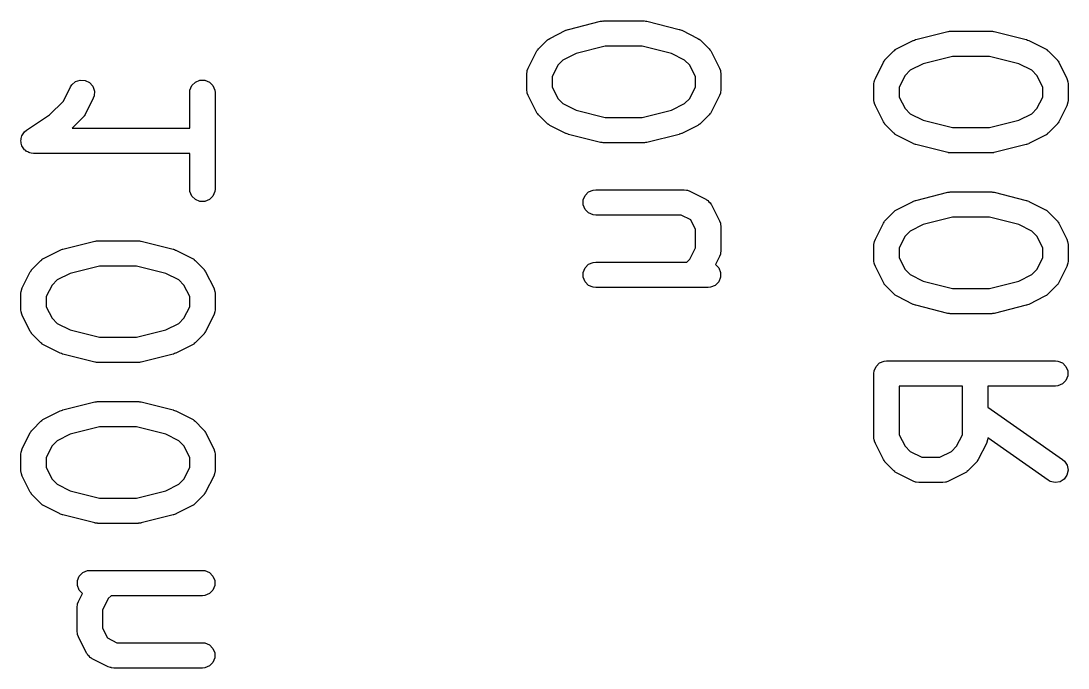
# Model space of a CAD drawing. Extents: x 0.25 to 2.5, y 0.08 to 2.24.
# Drawn here: x 1.7946 to 2.0389, y 1.6544 to 1.8053 of the extents above; entities that cross this region are included whole.
import ezdxf

# ---------------------------------------------------------------- set-up
doc = ezdxf.new("R2010")
doc.units = 0
doc.header["$MEASUREMENT"] = 0
doc.layers.add('BLACK', color=7, linetype='CONTINUOUS')

msp = doc.modelspace()

# ---------------------------------------------------------------- linework, layer by layer
at = {"layer": 'BLACK', "linetype": 'CONTINUOUS'}
for p, q in [((1.92992, 1.80519), (1.92996, 1.80521)), ((1.92996, 1.80521), (1.93018, 1.80523)), ((1.93018, 1.80523), (1.93039, 1.80526)), ((1.93039, 1.80526), (1.93043, 1.80525)), ((1.93043, 1.80525), (1.93053, 1.80526)), ((1.93053, 1.80526), (1.93991, 1.80526)), ((1.93991, 1.80526), (1.94001, 1.80525)), ((1.94001, 1.80525), (1.94005, 1.80526)), ((1.94005, 1.80526), (1.94027, 1.80523)), ((1.94027, 1.80523), (1.94048, 1.80521)), ((1.94048, 1.80521), (1.94052, 1.80519)), ((1.91797, 1.8012), (1.92171, 1.80308)), ((1.92171, 1.80308), (1.92176, 1.80309)), ((1.92176, 1.80309), (1.92177, 1.80311)), ((1.92177, 1.80311), (1.92202, 1.80319)), ((1.92202, 1.80319), (1.92226, 1.80328)), ((1.92226, 1.80328), (1.92228, 1.80329)), ((1.92228, 1.80329), (1.92232, 1.8033)), ((1.92232, 1.8033), (1.92982, 1.80518)), ((1.92982, 1.80518), (1.92992, 1.80519)), ((1.94052, 1.80519), (1.94062, 1.80518)), ((1.94062, 1.80518), (1.94812, 1.8033)), ((1.94812, 1.8033), (1.94817, 1.80329)), ((1.94817, 1.80329), (1.94819, 1.80328)), ((1.94819, 1.80328), (1.94843, 1.80319)), ((1.94843, 1.80319), (1.94867, 1.80311)), ((1.94867, 1.80311), (1.94869, 1.80309)), ((1.94869, 1.80309), (1.94873, 1.80308)), ((1.94873, 1.80308), (1.95248, 1.8012)), ((2.00332, 1.80092), (2.01082, 1.8028)), ((2.01082, 1.8028), (2.01092, 1.80281)), ((2.01092, 1.80281), (2.01096, 1.80283)), ((2.01096, 1.80283), (2.01118, 1.80285)), ((2.01118, 1.80285), (2.01139, 1.80288)), ((2.01139, 1.80288), (2.01143, 1.80288)), ((2.01143, 1.80288), (2.01153, 1.80289)), ((2.01153, 1.80289), (2.02091, 1.80289)), ((2.02091, 1.80289), (2.02101, 1.80288)), ((2.02101, 1.80288), (2.02105, 1.80288)), ((2.02105, 1.80288), (2.02127, 1.80285)), ((2.02127, 1.80285), (2.02148, 1.80283)), ((2.02148, 1.80283), (2.02152, 1.80281)), ((2.02152, 1.80281), (2.02162, 1.8028)), ((2.02162, 1.8028), (2.02912, 1.80092)), ((1.91532, 1.79877), (1.9172, 1.80065)), ((1.9172, 1.80065), (1.91742, 1.80084)), ((1.91742, 1.80084), (1.91748, 1.80089)), ((1.91748, 1.80089), (1.91756, 1.80095)), ((1.91756, 1.80095), (1.91765, 1.80102)), ((1.91765, 1.80102), (1.91772, 1.80105)), ((1.91772, 1.80105), (1.91797, 1.8012)), ((1.95248, 1.8012), (1.95273, 1.80105)), ((1.95273, 1.80105), (1.9528, 1.80102)), ((1.9528, 1.80102), (1.95288, 1.80095)), ((1.95288, 1.80095), (1.95297, 1.80089)), ((1.95297, 1.80089), (1.95302, 1.80084)), ((1.95302, 1.80084), (1.95324, 1.80065)), ((1.95324, 1.80065), (1.95512, 1.79877)), ((1.99897, 1.79883), (2.00271, 1.8007)), ((2.00271, 1.8007), (2.00276, 1.80072)), ((2.00276, 1.80072), (2.00277, 1.80073)), ((2.00277, 1.80073), (2.00302, 1.80082)), ((2.00302, 1.80082), (2.00326, 1.80091)), ((2.00326, 1.80091), (2.00328, 1.80091)), ((2.00328, 1.80091), (2.00332, 1.80092)), ((2.02912, 1.80092), (2.02917, 1.80091)), ((2.02917, 1.80091), (2.02919, 1.80091)), ((2.02919, 1.80091), (2.02943, 1.80082)), ((2.02943, 1.80082), (2.02967, 1.80073)), ((2.02967, 1.80073), (2.02969, 1.80072)), ((2.02969, 1.80072), (2.02973, 1.8007)), ((2.02973, 1.8007), (2.03348, 1.79883)), ((1.9129, 1.79426), (1.91477, 1.79801)), ((1.91477, 1.79801), (1.91493, 1.79826)), ((1.91493, 1.79826), (1.91496, 1.79833)), ((1.91496, 1.79833), (1.91502, 1.79841)), ((1.91502, 1.79841), (1.91508, 1.7985)), ((1.91508, 1.7985), (1.91514, 1.79855)), ((1.91514, 1.79855), (1.91532, 1.79877)), ((1.9309, 1.79936), (1.92407, 1.79765)), ((1.93954, 1.79936), (1.9309, 1.79936)), ((1.94638, 1.79765), (1.93954, 1.79936)), ((1.95512, 1.79877), (1.95531, 1.79855)), ((1.95531, 1.79855), (1.95536, 1.7985)), ((1.95536, 1.7985), (1.95542, 1.79841)), ((1.95542, 1.79841), (1.95549, 1.79833)), ((1.95549, 1.79833), (1.95552, 1.79826)), ((1.95552, 1.79826), (1.95567, 1.79801)), ((1.95567, 1.79801), (1.95755, 1.79426)), ((1.99632, 1.7964), (1.9982, 1.79827)), ((1.9982, 1.79827), (1.99842, 1.79846)), ((1.99842, 1.79846), (1.99848, 1.79852)), ((1.99848, 1.79852), (1.99856, 1.79857)), ((1.99856, 1.79857), (1.99865, 1.79864)), ((1.99865, 1.79864), (1.99872, 1.79867)), ((1.99872, 1.79867), (1.99897, 1.79883)), ((2.03348, 1.79883), (2.03373, 1.79867)), ((2.03373, 1.79867), (2.0338, 1.79864)), ((2.0338, 1.79864), (2.03388, 1.79857)), ((2.03388, 1.79857), (2.03397, 1.79852)), ((2.03397, 1.79852), (2.03402, 1.79846)), ((2.03402, 1.79846), (2.03424, 1.79827)), ((2.03424, 1.79827), (2.03612, 1.7964)), ((1.92103, 1.79613), (1.91984, 1.79494)), ((1.92407, 1.79765), (1.92103, 1.79613)), ((1.94941, 1.79613), (1.94638, 1.79765)), ((1.9506, 1.79494), (1.94941, 1.79613)), ((1.9939, 1.79188), (1.99577, 1.79563)), ((1.99577, 1.79563), (1.99593, 1.79588)), ((1.99593, 1.79588), (1.99596, 1.79595)), ((1.99596, 1.79595), (1.99602, 1.79603)), ((1.99602, 1.79603), (1.99608, 1.79612)), ((1.99608, 1.79612), (1.99614, 1.79617)), ((1.99614, 1.79617), (1.99632, 1.7964)), ((2.0119, 1.79698), (2.00507, 1.79527)), ((2.02054, 1.79698), (2.0119, 1.79698)), ((2.02738, 1.79527), (2.02054, 1.79698)), ((2.03612, 1.7964), (2.03631, 1.79617)), ((2.03631, 1.79617), (2.03636, 1.79612)), ((2.03636, 1.79612), (2.03642, 1.79603)), ((2.03642, 1.79603), (2.03649, 1.79595)), ((2.03649, 1.79595), (2.03652, 1.79588)), ((2.03652, 1.79588), (2.03667, 1.79563)), ((2.03667, 1.79563), (2.03855, 1.79188)), ((1.91258, 1.79294), (1.91264, 1.79351)), ((1.91264, 1.79351), (1.91268, 1.79361)), ((1.91268, 1.79361), (1.91269, 1.79372)), ((1.91269, 1.79372), (1.9129, 1.79426)), ((1.91984, 1.79494), (1.91849, 1.79224)), ((1.95195, 1.79224), (1.9506, 1.79494)), ((1.95755, 1.79426), (1.95775, 1.79372)), ((1.95775, 1.79372), (1.95776, 1.79361)), ((1.95776, 1.79361), (1.9578, 1.79351)), ((1.9578, 1.79351), (1.95786, 1.79294)), ((2.00203, 1.79376), (2.00084, 1.79256)), ((2.00507, 1.79527), (2.00203, 1.79376)), ((2.03041, 1.79376), (2.02738, 1.79527)), ((2.0316, 1.79256), (2.03041, 1.79376)), ((1.80645, 1.79036), (1.80732, 1.79112)), ((1.80732, 1.79112), (1.80842, 1.79148)), ((1.80842, 1.79148), (1.80956, 1.7914)), ((1.80956, 1.7914), (1.8106, 1.79089)), ((1.8106, 1.79089), (1.81135, 1.79002)), ((1.83445, 1.79019), (1.83527, 1.79101)), ((1.83527, 1.79101), (1.83633, 1.79145)), ((1.83633, 1.79145), (1.83748, 1.79145)), ((1.83748, 1.79145), (1.83855, 1.79101)), ((1.83855, 1.79101), (1.83936, 1.79019)), ((1.91258, 1.78919), (1.91258, 1.79294)), ((1.91849, 1.79224), (1.91849, 1.78988)), ((1.95195, 1.78988), (1.95195, 1.79224)), ((1.95786, 1.79294), (1.95786, 1.78919)), ((1.99358, 1.79056), (1.99364, 1.79114)), ((1.99358, 1.78681), (1.99358, 1.79056)), ((1.99364, 1.79114), (1.99368, 1.79123)), ((1.99368, 1.79123), (1.99369, 1.79134)), ((1.99369, 1.79134), (1.9939, 1.79188)), ((2.00084, 1.79256), (1.99949, 1.78986)), ((2.03295, 1.78986), (2.0316, 1.79256)), ((2.03855, 1.79188), (2.03875, 1.79134)), ((2.03875, 1.79134), (2.03876, 1.79123)), ((2.03876, 1.79123), (2.0388, 1.79114)), ((2.0388, 1.79114), (2.03886, 1.79056)), ((2.03886, 1.79056), (2.03886, 1.78681)), ((1.80448, 1.78655), (1.80614, 1.78987)), ((1.80614, 1.78987), (1.80645, 1.79036)), ((1.81135, 1.79002), (1.81171, 1.78892)), ((1.81171, 1.78892), (1.81163, 1.78777)), ((1.83395, 1.78855), (1.83401, 1.78913)), ((1.83395, 1.78026), (1.83395, 1.78855)), ((1.83401, 1.78913), (1.83445, 1.79019)), ((1.83936, 1.79019), (1.8398, 1.78913)), ((1.8398, 1.78913), (1.83986, 1.78855)), ((1.83986, 1.78855), (1.83986, 1.76606)), ((1.91264, 1.78861), (1.91258, 1.78919)), ((1.91268, 1.78851), (1.91264, 1.78861)), ((1.91269, 1.78841), (1.91268, 1.78851)), ((1.9129, 1.78787), (1.91269, 1.78841)), ((1.91849, 1.78988), (1.91984, 1.78719)), ((1.9506, 1.78719), (1.95195, 1.78988)), ((1.95775, 1.78841), (1.95755, 1.78787)), ((1.95776, 1.78851), (1.95775, 1.78841)), ((1.9578, 1.78861), (1.95776, 1.78851)), ((1.95786, 1.78919), (1.9578, 1.78861)), ((1.99949, 1.78986), (1.99949, 1.78751)), ((2.03295, 1.78751), (2.03295, 1.78986)), ((1.80128, 1.78335), (1.80448, 1.78655)), ((1.81143, 1.78723), (1.80955, 1.78348)), ((1.81163, 1.78777), (1.81143, 1.78723)), ((1.91477, 1.78412), (1.9129, 1.78787)), ((1.91984, 1.78719), (1.92103, 1.78599)), ((1.92103, 1.78599), (1.92407, 1.78447)), ((1.94638, 1.78447), (1.94941, 1.78599)), ((1.94941, 1.78599), (1.9506, 1.78719)), ((1.95755, 1.78787), (1.95567, 1.78412)), ((1.99364, 1.78623), (1.99358, 1.78681)), ((1.99368, 1.78614), (1.99364, 1.78623)), ((1.99369, 1.78603), (1.99368, 1.78614)), ((1.9939, 1.78549), (1.99369, 1.78603)), ((1.99949, 1.78751), (2.00084, 1.78481)), ((2.0316, 1.78481), (2.03295, 1.78751)), ((2.03875, 1.78603), (2.03855, 1.78549)), ((2.03876, 1.78614), (2.03875, 1.78603)), ((2.0388, 1.78623), (2.03876, 1.78614)), ((2.03886, 1.78681), (2.0388, 1.78623)), ((1.7959, 1.77976), (1.80128, 1.78335)), ((1.80939, 1.78324), (1.80937, 1.78316)), ((1.80955, 1.78348), (1.80939, 1.78324)), ((1.91493, 1.78387), (1.91477, 1.78412)), ((1.91496, 1.7838), (1.91493, 1.78387)), ((1.91502, 1.78372), (1.91496, 1.7838)), ((1.91508, 1.78363), (1.91502, 1.78372)), ((1.91514, 1.78358), (1.91508, 1.78363)), ((1.91532, 1.78335), (1.91514, 1.78358)), ((1.9172, 1.78148), (1.91532, 1.78335)), ((1.92407, 1.78447), (1.9309, 1.78277)), ((1.93954, 1.78277), (1.94638, 1.78447)), ((1.95512, 1.78335), (1.95324, 1.78148)), ((1.95531, 1.78358), (1.95512, 1.78335)), ((1.95536, 1.78363), (1.95531, 1.78358)), ((1.95542, 1.78372), (1.95536, 1.78363)), ((1.95549, 1.7838), (1.95542, 1.78372)), ((1.95552, 1.78387), (1.95549, 1.7838)), ((1.95567, 1.78412), (1.95552, 1.78387)), ((1.99577, 1.78174), (1.9939, 1.78549)), ((2.00084, 1.78481), (2.00203, 1.78361)), ((2.00203, 1.78361), (2.00507, 1.7821)), ((2.02738, 1.7821), (2.03041, 1.78361)), ((2.03041, 1.78361), (2.0316, 1.78481)), ((2.03855, 1.78549), (2.03667, 1.78174)), ((1.809, 1.78272), (1.80654, 1.78026)), ((1.80918, 1.78294), (1.809, 1.78272)), ((1.80924, 1.78299), (1.80918, 1.78294)), ((1.8093, 1.78308), (1.80924, 1.78299)), ((1.80937, 1.78316), (1.8093, 1.78308)), ((1.91742, 1.78129), (1.9172, 1.78148)), ((1.91748, 1.78123), (1.91742, 1.78129)), ((1.91756, 1.78117), (1.91748, 1.78123)), ((1.91765, 1.78111), (1.91756, 1.78117)), ((1.91772, 1.78108), (1.91765, 1.78111)), ((1.91797, 1.78092), (1.91772, 1.78108)), ((1.92171, 1.77905), (1.91797, 1.78092)), ((1.9309, 1.78277), (1.93954, 1.78277)), ((1.95248, 1.78092), (1.94873, 1.77905)), ((1.95273, 1.78108), (1.95248, 1.78092)), ((1.9528, 1.78111), (1.95273, 1.78108)), ((1.95288, 1.78117), (1.9528, 1.78111)), ((1.95297, 1.78123), (1.95288, 1.78117)), ((1.95302, 1.78129), (1.95297, 1.78123)), ((1.95324, 1.78148), (1.95302, 1.78129)), ((1.99593, 1.78149), (1.99577, 1.78174)), ((1.99596, 1.78142), (1.99593, 1.78149)), ((1.99602, 1.78134), (1.99596, 1.78142)), ((1.99608, 1.78125), (1.99602, 1.78134)), ((1.99614, 1.7812), (1.99608, 1.78125)), ((1.99632, 1.78097), (1.99614, 1.7812)), ((1.9982, 1.7791), (1.99632, 1.78097)), ((2.00507, 1.7821), (2.0119, 1.78039)), ((2.02054, 1.78039), (2.02738, 1.7821)), ((2.03612, 1.78097), (2.03424, 1.7791)), ((2.03631, 1.7812), (2.03612, 1.78097)), ((2.03636, 1.78125), (2.03631, 1.7812)), ((2.03642, 1.78134), (2.03636, 1.78125)), ((2.03649, 1.78142), (2.03642, 1.78134)), ((2.03652, 1.78149), (2.03649, 1.78142)), ((2.03667, 1.78174), (2.03652, 1.78149)), ((1.79475, 1.77815), (1.79481, 1.77844)), ((1.79481, 1.77844), (1.79497, 1.77868)), ((1.79497, 1.77868), (1.79508, 1.77895)), ((1.79508, 1.77895), (1.79529, 1.77915)), ((1.79529, 1.77915), (1.79545, 1.7794)), ((1.79545, 1.7794), (1.79589, 1.77976)), ((1.79589, 1.77976), (1.7959, 1.77976)), ((1.7959, 1.77976), (1.7959, 1.77976)), ((1.7959, 1.77976), (1.7959, 1.77976)), ((1.80654, 1.78026), (1.83395, 1.78026)), ((1.92176, 1.77903), (1.92171, 1.77905)), ((1.92177, 1.77902), (1.92176, 1.77903)), ((1.92202, 1.77893), (1.92177, 1.77902)), ((1.92226, 1.77884), (1.92202, 1.77893)), ((1.92228, 1.77884), (1.92226, 1.77884)), ((1.92232, 1.77882), (1.92228, 1.77884)), ((1.92982, 1.77695), (1.92232, 1.77882)), ((1.94812, 1.77882), (1.94062, 1.77695)), ((1.94817, 1.77884), (1.94812, 1.77882)), ((1.94819, 1.77884), (1.94817, 1.77884)), ((1.94843, 1.77893), (1.94819, 1.77884)), ((1.94867, 1.77902), (1.94843, 1.77893)), ((1.94869, 1.77903), (1.94867, 1.77902)), ((1.94873, 1.77905), (1.94869, 1.77903)), ((1.99842, 1.77891), (1.9982, 1.7791)), ((1.99848, 1.77885), (1.99842, 1.77891)), ((1.99856, 1.7788), (1.99848, 1.77885)), ((1.99865, 1.77873), (1.99856, 1.7788)), ((1.99872, 1.7787), (1.99865, 1.77873)), ((1.99897, 1.77854), (1.99872, 1.7787)), ((2.00271, 1.77667), (1.99897, 1.77854)), ((2.0119, 1.78039), (2.02054, 1.78039)), ((2.03348, 1.77854), (2.02973, 1.77667)), ((2.03373, 1.7787), (2.03348, 1.77854)), ((2.0338, 1.77873), (2.03373, 1.7787)), ((2.03388, 1.7788), (2.0338, 1.77873)), ((2.03397, 1.77885), (2.03388, 1.7788)), ((2.03402, 1.77891), (2.03397, 1.77885)), ((2.03424, 1.7791), (2.03402, 1.77891)), ((1.79458, 1.77731), (1.79464, 1.77759)), ((1.79464, 1.77702), (1.79458, 1.77731)), ((1.79464, 1.77788), (1.79475, 1.77815)), ((1.79464, 1.77759), (1.79464, 1.77788)), ((1.79464, 1.77673), (1.79464, 1.77702)), ((1.79475, 1.77646), (1.79464, 1.77673)), ((1.79481, 1.77618), (1.79475, 1.77646)), ((1.79497, 1.77594), (1.79481, 1.77618)), ((1.79508, 1.77567), (1.79497, 1.77594)), ((1.92992, 1.77693), (1.92982, 1.77695)), ((1.92996, 1.77692), (1.92992, 1.77693)), ((1.93018, 1.7769), (1.92996, 1.77692)), ((1.93039, 1.77686), (1.93018, 1.7769)), ((1.93043, 1.77687), (1.93039, 1.77686)), ((1.93053, 1.77686), (1.93043, 1.77687)), ((1.93991, 1.77686), (1.93053, 1.77686)), ((1.94001, 1.77687), (1.93991, 1.77686)), ((1.94005, 1.77686), (1.94001, 1.77687)), ((1.94027, 1.7769), (1.94005, 1.77686)), ((1.94048, 1.77692), (1.94027, 1.7769)), ((1.94052, 1.77693), (1.94048, 1.77692)), ((1.94062, 1.77695), (1.94052, 1.77693)), ((2.00276, 1.77665), (2.00271, 1.77667)), ((2.00277, 1.77664), (2.00276, 1.77665)), ((2.00302, 1.77656), (2.00277, 1.77664)), ((2.00326, 1.77646), (2.00302, 1.77656)), ((2.00328, 1.77646), (2.00326, 1.77646)), ((2.00332, 1.77645), (2.00328, 1.77646)), ((2.01082, 1.77457), (2.00332, 1.77645)), ((2.02912, 1.77645), (2.02162, 1.77457)), ((2.02917, 1.77646), (2.02912, 1.77645)), ((2.02919, 1.77646), (2.02917, 1.77646)), ((2.02943, 1.77655), (2.02919, 1.77646)), ((2.02967, 1.77664), (2.02943, 1.77655)), ((2.02969, 1.77665), (2.02967, 1.77664)), ((2.02973, 1.77667), (2.02969, 1.77665)), ((1.79529, 1.77546), (1.79508, 1.77567)), ((1.79545, 1.77522), (1.79529, 1.77546)), ((1.79569, 1.77506), (1.79545, 1.77522)), ((1.7959, 1.77485), (1.79569, 1.77506)), ((1.79616, 1.77474), (1.7959, 1.77485)), ((1.7964, 1.77458), (1.79616, 1.77474)), ((1.79669, 1.77452), (1.7964, 1.77458)), ((1.79696, 1.77441), (1.79669, 1.77452)), ((1.79753, 1.77435), (1.79696, 1.77441)), ((1.79754, 1.77435), (1.79753, 1.77435)), ((1.79753, 1.77435), (1.79753, 1.77435)), ((1.79753, 1.77435), (1.79753, 1.77435)), ((1.83395, 1.77435), (1.79754, 1.77435)), ((1.83395, 1.76606), (1.83395, 1.77435)), ((2.01092, 1.77456), (2.01082, 1.77457)), ((2.01096, 1.77454), (2.01092, 1.77456)), ((2.01118, 1.77452), (2.01096, 1.77454)), ((2.01139, 1.77449), (2.01118, 1.77452)), ((2.01143, 1.77449), (2.01139, 1.77449)), ((2.01153, 1.77448), (2.01143, 1.77449)), ((2.02091, 1.77448), (2.01153, 1.77448)), ((2.02101, 1.77449), (2.02091, 1.77448)), ((2.02105, 1.77449), (2.02101, 1.77449)), ((2.02127, 1.77452), (2.02105, 1.77449)), ((2.02148, 1.77454), (2.02127, 1.77452)), ((2.02152, 1.77456), (2.02148, 1.77454)), ((2.02162, 1.77457), (2.02152, 1.77456)), ((1.83401, 1.76548), (1.83395, 1.76606)), ((1.83445, 1.76442), (1.83401, 1.76548)), ((1.83527, 1.7636), (1.83445, 1.76442)), ((1.83936, 1.76442), (1.83855, 1.7636)), ((1.8398, 1.76548), (1.83936, 1.76442)), ((1.83986, 1.76606), (1.8398, 1.76548)), ((1.92576, 1.76352), (1.9262, 1.76458)), ((1.9262, 1.76458), (1.92702, 1.7654)), ((1.92702, 1.7654), (1.92808, 1.76584)), ((1.92808, 1.76584), (1.92866, 1.76589)), ((1.92866, 1.76589), (1.94928, 1.76589)), ((1.94928, 1.76589), (1.94986, 1.76584)), ((1.94986, 1.76584), (1.94996, 1.7658)), ((1.94996, 1.7658), (1.95006, 1.76579)), ((1.95006, 1.76579), (1.9506, 1.76558)), ((1.9506, 1.76558), (1.95435, 1.76371)), ((1.95435, 1.76371), (1.95445, 1.76365)), ((2.00332, 1.76343), (2.01082, 1.7653)), ((2.01082, 1.7653), (2.01092, 1.76532)), ((2.01092, 1.76532), (2.01096, 1.76533)), ((2.01096, 1.76533), (2.01118, 1.76536)), ((2.01118, 1.76536), (2.01139, 1.76539)), ((2.01139, 1.76539), (2.01143, 1.76538)), ((2.01143, 1.76538), (2.01153, 1.76539)), ((2.01153, 1.76539), (2.02091, 1.76539)), ((2.02091, 1.76539), (2.02101, 1.76538)), ((2.02101, 1.76538), (2.02105, 1.76539)), ((2.02105, 1.76539), (2.02127, 1.76536)), ((2.02127, 1.76536), (2.02148, 1.76533)), ((2.02148, 1.76533), (2.02152, 1.76532)), ((2.02152, 1.76532), (2.02162, 1.7653)), ((2.02162, 1.7653), (2.02912, 1.76343)), ((1.83633, 1.76316), (1.83527, 1.7636)), ((1.83748, 1.76316), (1.83633, 1.76316)), ((1.83855, 1.7636), (1.83748, 1.76316)), ((1.92576, 1.76237), (1.92576, 1.76352)), ((1.9262, 1.7613), (1.92576, 1.76237)), ((1.92702, 1.76049), (1.9262, 1.7613)), ((1.95445, 1.76365), (1.95449, 1.76363)), ((1.95449, 1.76363), (1.95455, 1.76358)), ((1.95455, 1.76358), (1.95484, 1.7634)), ((1.95484, 1.7634), (1.95508, 1.76312)), ((1.95508, 1.76312), (1.95536, 1.76288)), ((1.95536, 1.76288), (1.95555, 1.76259)), ((1.95555, 1.76259), (1.9556, 1.76253)), ((1.9556, 1.76253), (1.95561, 1.76248)), ((1.95561, 1.76248), (1.95567, 1.76239)), ((1.95567, 1.76239), (1.95755, 1.75864)), ((1.99872, 1.76117), (1.99897, 1.76133)), ((1.99897, 1.76133), (2.00271, 1.7632)), ((2.00271, 1.7632), (2.00276, 1.76322)), ((2.00276, 1.76322), (2.00277, 1.76323)), ((2.00277, 1.76323), (2.00302, 1.76332)), ((2.00302, 1.76332), (2.00326, 1.76341)), ((2.00326, 1.76341), (2.00328, 1.76341)), ((2.00328, 1.76341), (2.00332, 1.76343)), ((2.02912, 1.76343), (2.02917, 1.76341)), ((2.02917, 1.76341), (2.02919, 1.76341)), ((2.02919, 1.76341), (2.02943, 1.76332)), ((2.02943, 1.76332), (2.02967, 1.76323)), ((2.02967, 1.76323), (2.02969, 1.76322)), ((2.02969, 1.76322), (2.02973, 1.7632)), ((2.02973, 1.7632), (2.03348, 1.76133)), ((2.03348, 1.76133), (2.03373, 1.76117)), ((1.92808, 1.76005), (1.92702, 1.76049)), ((1.92866, 1.75999), (1.92808, 1.76005)), ((1.94858, 1.75999), (1.92866, 1.75999)), ((1.95083, 1.75887), (1.94858, 1.75999)), ((1.95195, 1.75662), (1.95083, 1.75887)), ((1.99614, 1.75868), (1.99632, 1.7589)), ((1.99632, 1.7589), (1.9982, 1.76078)), ((1.9982, 1.76078), (1.99842, 1.76096)), ((1.99842, 1.76096), (1.99848, 1.76102)), ((1.99848, 1.76102), (1.99856, 1.76108)), ((1.99856, 1.76108), (1.99865, 1.76114)), ((1.99865, 1.76114), (1.99872, 1.76117)), ((2.0119, 1.75949), (2.00507, 1.75778)), ((2.02054, 1.75949), (2.0119, 1.75949)), ((2.02738, 1.75778), (2.02054, 1.75949)), ((2.03373, 1.76117), (2.0338, 1.76114)), ((2.0338, 1.76114), (2.03388, 1.76108)), ((2.03388, 1.76108), (2.03397, 1.76102)), ((2.03397, 1.76102), (2.03402, 1.76096)), ((2.03402, 1.76096), (2.03424, 1.76078)), ((2.03424, 1.76078), (2.03612, 1.7589)), ((2.03612, 1.7589), (2.03631, 1.75868)), ((1.95195, 1.75239), (1.95195, 1.75662)), ((1.95755, 1.75864), (1.95775, 1.7581)), ((1.95775, 1.7581), (1.95776, 1.75799)), ((1.95776, 1.75799), (1.9578, 1.75789)), ((1.9578, 1.75789), (1.95786, 1.75732)), ((1.95786, 1.75732), (1.95786, 1.75169)), ((1.9939, 1.75438), (1.99577, 1.75813)), ((1.99577, 1.75813), (1.99593, 1.75838)), ((1.99593, 1.75838), (1.99596, 1.75845)), ((1.99596, 1.75845), (1.99602, 1.75854)), ((1.99602, 1.75854), (1.99608, 1.75862)), ((1.99608, 1.75862), (1.99614, 1.75868)), ((2.00507, 1.75778), (2.00203, 1.75626)), ((2.03041, 1.75626), (2.02738, 1.75778)), ((2.03631, 1.75868), (2.03636, 1.75862)), ((2.03636, 1.75862), (2.03642, 1.75854)), ((2.03642, 1.75854), (2.03649, 1.75845)), ((2.03649, 1.75845), (2.03652, 1.75838)), ((2.03652, 1.75838), (2.03667, 1.75813)), ((2.03667, 1.75813), (2.03855, 1.75438)), ((1.80432, 1.75205), (1.81182, 1.75392)), ((1.81182, 1.75392), (1.81192, 1.75394)), ((1.81192, 1.75394), (1.81196, 1.75395)), ((1.81196, 1.75395), (1.81218, 1.75398)), ((1.81218, 1.75398), (1.81239, 1.75401)), ((1.81239, 1.75401), (1.81243, 1.754)), ((1.81243, 1.754), (1.81253, 1.75401)), ((1.81253, 1.75401), (1.82191, 1.75401)), ((1.82191, 1.75401), (1.82201, 1.754)), ((1.82201, 1.754), (1.82205, 1.75401)), ((1.82205, 1.75401), (1.82227, 1.75398)), ((1.82227, 1.75398), (1.82248, 1.75395)), ((1.82248, 1.75395), (1.82252, 1.75394)), ((1.82252, 1.75394), (1.82262, 1.75392)), ((1.82262, 1.75392), (1.83012, 1.75205)), ((1.99369, 1.75384), (1.9939, 1.75438)), ((2.00084, 1.75506), (1.99949, 1.75237)), ((2.00203, 1.75626), (2.00084, 1.75506)), ((2.0316, 1.75506), (2.03041, 1.75626)), ((2.03295, 1.75237), (2.0316, 1.75506)), ((2.03855, 1.75438), (2.03875, 1.75384)), ((1.79997, 1.74995), (1.80371, 1.75183)), ((1.80371, 1.75183), (1.80376, 1.75184)), ((1.80376, 1.75184), (1.80377, 1.75185)), ((1.80377, 1.75185), (1.80402, 1.75194)), ((1.80402, 1.75194), (1.80426, 1.75203)), ((1.80426, 1.75203), (1.80428, 1.75203)), ((1.80428, 1.75203), (1.80432, 1.75205)), ((1.83012, 1.75205), (1.83017, 1.75203)), ((1.83017, 1.75203), (1.83019, 1.75203)), ((1.83019, 1.75203), (1.83043, 1.75194)), ((1.83043, 1.75194), (1.83067, 1.75185)), ((1.83067, 1.75185), (1.83069, 1.75184)), ((1.83069, 1.75184), (1.83073, 1.75183)), ((1.83073, 1.75183), (1.83448, 1.74995)), ((1.9506, 1.74969), (1.95195, 1.75239)), ((1.95786, 1.75169), (1.9578, 1.75112)), ((1.99358, 1.75306), (1.99364, 1.75364)), ((1.99358, 1.74931), (1.99358, 1.75306)), ((1.99364, 1.75364), (1.99368, 1.75374)), ((1.99368, 1.75374), (1.99369, 1.75384)), ((1.99949, 1.75237), (1.99949, 1.75001)), ((2.03295, 1.75001), (2.03295, 1.75237)), ((2.03875, 1.75384), (2.03876, 1.75374)), ((2.03876, 1.75374), (2.0388, 1.75364)), ((2.0388, 1.75364), (2.03886, 1.75306)), ((2.03886, 1.75306), (2.03886, 1.74931)), ((1.79732, 1.74752), (1.7992, 1.7494)), ((1.7992, 1.7494), (1.79942, 1.74958)), ((1.79942, 1.74958), (1.79948, 1.74964)), ((1.79948, 1.74964), (1.79956, 1.7497)), ((1.79956, 1.7497), (1.79965, 1.74976)), ((1.79965, 1.74976), (1.79972, 1.74979)), ((1.79972, 1.74979), (1.79997, 1.74995)), ((1.83448, 1.74995), (1.83473, 1.74979)), ((1.83473, 1.74979), (1.8348, 1.74976)), ((1.8348, 1.74976), (1.83488, 1.7497)), ((1.83488, 1.7497), (1.83497, 1.74964)), ((1.83497, 1.74964), (1.83502, 1.74958)), ((1.83502, 1.74958), (1.83524, 1.7494)), ((1.83524, 1.7494), (1.83712, 1.74752)), ((1.92808, 1.74896), (1.92866, 1.74902)), ((1.92866, 1.74902), (1.94993, 1.74902)), ((1.94993, 1.74902), (1.9506, 1.74969)), ((1.95755, 1.75037), (1.9566, 1.74847)), ((1.95775, 1.75091), (1.95755, 1.75037)), ((1.95776, 1.75102), (1.95775, 1.75091)), ((1.9578, 1.75112), (1.95776, 1.75102)), ((1.99364, 1.74874), (1.99358, 1.74931)), ((1.99949, 1.75001), (2.00084, 1.74731)), ((2.0316, 1.74731), (2.03295, 1.75001)), ((2.03886, 1.74931), (2.0388, 1.74874)), ((1.7949, 1.74301), (1.79677, 1.74676)), ((1.79677, 1.74676), (1.79693, 1.747)), ((1.79693, 1.747), (1.79696, 1.74708)), ((1.79696, 1.74708), (1.79702, 1.74716)), ((1.79702, 1.74716), (1.79708, 1.74724)), ((1.79708, 1.74724), (1.79714, 1.7473)), ((1.79714, 1.7473), (1.79732, 1.74752)), ((1.8129, 1.74811), (1.80607, 1.7464)), ((1.82154, 1.74811), (1.8129, 1.74811)), ((1.82838, 1.7464), (1.82154, 1.74811)), ((1.83712, 1.74752), (1.83731, 1.7473)), ((1.83731, 1.7473), (1.83736, 1.74724)), ((1.83736, 1.74724), (1.83742, 1.74716)), ((1.83742, 1.74716), (1.83749, 1.74708)), ((1.83749, 1.74708), (1.83752, 1.747)), ((1.83752, 1.747), (1.83767, 1.74676)), ((1.83767, 1.74676), (1.83955, 1.74301)), ((1.92576, 1.74664), (1.9262, 1.74771)), ((1.92576, 1.74549), (1.92576, 1.74664)), ((1.9262, 1.74771), (1.92702, 1.74852)), ((1.92702, 1.74852), (1.92808, 1.74896)), ((1.9566, 1.74847), (1.95736, 1.74771)), ((1.95736, 1.74771), (1.9578, 1.74664)), ((1.9578, 1.74664), (1.9578, 1.74549)), ((1.99368, 1.74864), (1.99364, 1.74874)), ((1.99369, 1.74854), (1.99368, 1.74864)), ((1.9939, 1.74799), (1.99369, 1.74854)), ((1.99577, 1.74424), (1.9939, 1.74799)), ((2.00084, 1.74731), (2.00203, 1.74612)), ((2.03041, 1.74612), (2.0316, 1.74731)), ((2.03855, 1.74799), (2.03667, 1.74424)), ((2.03875, 1.74854), (2.03855, 1.74799)), ((2.03876, 1.74864), (2.03875, 1.74854)), ((2.0388, 1.74874), (2.03876, 1.74864)), ((1.80303, 1.74488), (1.80184, 1.74369)), ((1.80607, 1.7464), (1.80303, 1.74488)), ((1.83141, 1.74488), (1.82838, 1.7464)), ((1.8326, 1.74369), (1.83141, 1.74488)), ((1.9262, 1.74443), (1.92576, 1.74549)), ((1.92702, 1.74361), (1.9262, 1.74443)), ((1.95736, 1.74443), (1.95655, 1.74361)), ((1.9578, 1.74549), (1.95736, 1.74443)), ((1.99593, 1.744), (1.99577, 1.74424)), ((2.00203, 1.74612), (2.00507, 1.7446)), ((2.00507, 1.7446), (2.0119, 1.74289)), ((2.02054, 1.74289), (2.02738, 1.7446)), ((2.02738, 1.7446), (2.03041, 1.74612)), ((2.03667, 1.74424), (2.03652, 1.744)), ((1.79458, 1.74169), (1.79464, 1.74226)), ((1.79458, 1.73794), (1.79458, 1.74169)), ((1.79464, 1.74226), (1.79468, 1.74236)), ((1.79468, 1.74236), (1.79469, 1.74246)), ((1.79469, 1.74246), (1.7949, 1.74301)), ((1.80184, 1.74369), (1.80049, 1.74099)), ((1.83395, 1.74099), (1.8326, 1.74369)), ((1.83955, 1.74301), (1.83975, 1.74246)), ((1.83975, 1.74246), (1.83976, 1.74236)), ((1.83976, 1.74236), (1.8398, 1.74226)), ((1.8398, 1.74226), (1.83986, 1.74169)), ((1.83986, 1.74169), (1.83986, 1.73794)), ((1.92808, 1.74317), (1.92702, 1.74361)), ((1.92866, 1.74312), (1.92808, 1.74317)), ((1.95491, 1.74312), (1.92866, 1.74312)), ((1.95548, 1.74317), (1.95491, 1.74312)), ((1.95655, 1.74361), (1.95548, 1.74317)), ((1.99596, 1.74392), (1.99593, 1.744)), ((1.99602, 1.74384), (1.99596, 1.74392)), ((1.99608, 1.74376), (1.99602, 1.74384)), ((1.99614, 1.7437), (1.99608, 1.74376)), ((1.99632, 1.74348), (1.99614, 1.7437)), ((1.9982, 1.7416), (1.99632, 1.74348)), ((2.0119, 1.74289), (2.02054, 1.74289)), ((2.03612, 1.74348), (2.03424, 1.7416)), ((2.03631, 1.7437), (2.03612, 1.74348)), ((2.03636, 1.74376), (2.03631, 1.7437)), ((2.03642, 1.74384), (2.03636, 1.74376)), ((2.03649, 1.74392), (2.03642, 1.74384)), ((2.03652, 1.744), (2.03649, 1.74392)), ((1.80049, 1.74099), (1.80049, 1.73863)), ((1.83395, 1.73863), (1.83395, 1.74099)), ((1.99842, 1.74142), (1.9982, 1.7416)), ((1.99848, 1.74136), (1.99842, 1.74142)), ((1.99856, 1.7413), (1.99848, 1.74136)), ((1.99865, 1.74124), (1.99856, 1.7413)), ((1.99872, 1.74121), (1.99865, 1.74124)), ((1.99897, 1.74105), (1.99872, 1.74121)), ((2.00271, 1.73917), (1.99897, 1.74105)), ((2.03348, 1.74105), (2.02973, 1.73917)), ((2.03373, 1.74121), (2.03348, 1.74105)), ((2.0338, 1.74124), (2.03373, 1.74121)), ((2.03388, 1.7413), (2.0338, 1.74124)), ((2.03397, 1.74136), (2.03388, 1.7413)), ((2.03402, 1.74142), (2.03397, 1.74136)), ((2.03424, 1.7416), (2.03402, 1.74142)), ((1.79464, 1.73736), (1.79458, 1.73794)), ((1.79468, 1.73726), (1.79464, 1.73736)), ((1.79469, 1.73716), (1.79468, 1.73726)), ((1.7949, 1.73662), (1.79469, 1.73716)), ((1.80049, 1.73863), (1.80184, 1.73594)), ((1.8326, 1.73594), (1.83395, 1.73863)), ((1.83975, 1.73716), (1.83955, 1.73662)), ((1.83976, 1.73726), (1.83975, 1.73716)), ((1.8398, 1.73736), (1.83976, 1.73726)), ((1.83986, 1.73794), (1.8398, 1.73736)), ((2.00276, 1.73916), (2.00271, 1.73917)), ((2.00277, 1.73915), (2.00276, 1.73916)), ((2.00302, 1.73906), (2.00277, 1.73915)), ((2.00326, 1.73897), (2.00302, 1.73906)), ((2.00328, 1.73897), (2.00326, 1.73897)), ((2.00332, 1.73895), (2.00328, 1.73897)), ((2.01082, 1.73708), (2.00332, 1.73895)), ((2.01092, 1.73706), (2.01082, 1.73708)), ((2.01096, 1.73705), (2.01092, 1.73706)), ((2.01118, 1.73702), (2.01096, 1.73705)), ((2.01139, 1.73699), (2.01118, 1.73702)), ((2.01143, 1.737), (2.01139, 1.73699)), ((2.01153, 1.73699), (2.01143, 1.737)), ((2.02091, 1.73699), (2.01153, 1.73699)), ((2.02101, 1.737), (2.02091, 1.73699)), ((2.02105, 1.73699), (2.02101, 1.737)), ((2.02127, 1.73702), (2.02105, 1.73699)), ((2.02148, 1.73705), (2.02127, 1.73702)), ((2.02152, 1.73706), (2.02148, 1.73705)), ((2.02162, 1.73708), (2.02152, 1.73706)), ((2.02912, 1.73895), (2.02162, 1.73708)), ((2.02917, 1.73897), (2.02912, 1.73895)), ((2.02919, 1.73897), (2.02917, 1.73897)), ((2.02943, 1.73906), (2.02919, 1.73897)), ((2.02967, 1.73915), (2.02943, 1.73906)), ((2.02969, 1.73916), (2.02967, 1.73915)), ((2.02973, 1.73917), (2.02969, 1.73916)), ((1.79677, 1.73287), (1.7949, 1.73662)), ((1.80184, 1.73594), (1.80303, 1.73474)), ((1.80303, 1.73474), (1.80607, 1.73322)), ((1.82838, 1.73322), (1.83141, 1.73474)), ((1.83141, 1.73474), (1.8326, 1.73594)), ((1.83955, 1.73662), (1.83767, 1.73287)), ((1.79693, 1.73262), (1.79677, 1.73287)), ((1.79696, 1.73255), (1.79693, 1.73262)), ((1.79702, 1.73246), (1.79696, 1.73255)), ((1.79708, 1.73238), (1.79702, 1.73246)), ((1.79714, 1.73232), (1.79708, 1.73238)), ((1.79732, 1.7321), (1.79714, 1.73232)), ((1.7992, 1.73022), (1.79732, 1.7321)), ((1.80607, 1.73322), (1.8129, 1.73151)), ((1.82154, 1.73151), (1.82838, 1.73322)), ((1.83712, 1.7321), (1.83524, 1.73022)), ((1.83731, 1.73232), (1.83712, 1.7321)), ((1.83736, 1.73238), (1.83731, 1.73232)), ((1.83742, 1.73246), (1.83736, 1.73238)), ((1.83749, 1.73255), (1.83742, 1.73246)), ((1.83752, 1.73262), (1.83749, 1.73255)), ((1.83767, 1.73287), (1.83752, 1.73262)), ((1.79942, 1.73004), (1.7992, 1.73022)), ((1.79948, 1.72998), (1.79942, 1.73004)), ((1.79956, 1.72992), (1.79948, 1.72998)), ((1.79965, 1.72986), (1.79956, 1.72992)), ((1.79972, 1.72983), (1.79965, 1.72986)), ((1.79997, 1.72967), (1.79972, 1.72983)), ((1.80371, 1.7278), (1.79997, 1.72967)), ((1.8129, 1.73151), (1.82154, 1.73151)), ((1.83448, 1.72967), (1.83073, 1.7278)), ((1.83473, 1.72983), (1.83448, 1.72967)), ((1.8348, 1.72986), (1.83473, 1.72983)), ((1.83488, 1.72992), (1.8348, 1.72986)), ((1.83497, 1.72998), (1.83488, 1.72992)), ((1.83502, 1.73004), (1.83497, 1.72998)), ((1.83524, 1.73022), (1.83502, 1.73004)), ((1.80376, 1.72778), (1.80371, 1.7278)), ((1.80377, 1.72777), (1.80376, 1.72778)), ((1.80402, 1.72768), (1.80377, 1.72777)), ((1.80426, 1.72759), (1.80402, 1.72768)), ((1.80428, 1.72759), (1.80426, 1.72759)), ((1.80432, 1.72757), (1.80428, 1.72759)), ((1.81182, 1.7257), (1.80432, 1.72757)), ((1.83012, 1.72757), (1.82262, 1.7257)), ((1.83017, 1.72759), (1.83012, 1.72757)), ((1.83019, 1.72759), (1.83017, 1.72759)), ((1.83043, 1.72768), (1.83019, 1.72759)), ((1.83067, 1.72777), (1.83043, 1.72768)), ((1.83069, 1.72778), (1.83067, 1.72777)), ((1.83073, 1.7278), (1.83069, 1.72778)), ((1.81192, 1.72568), (1.81182, 1.7257)), ((1.81196, 1.72567), (1.81192, 1.72568)), ((1.81218, 1.72564), (1.81196, 1.72567)), ((1.81239, 1.72561), (1.81218, 1.72564)), ((1.81243, 1.72562), (1.81239, 1.72561)), ((1.81253, 1.72561), (1.81243, 1.72562)), ((1.82191, 1.72561), (1.81253, 1.72561)), ((1.82201, 1.72562), (1.82191, 1.72561)), ((1.82205, 1.72561), (1.82201, 1.72562)), ((1.82227, 1.72564), (1.82205, 1.72561)), ((1.82248, 1.72567), (1.82227, 1.72564)), ((1.82252, 1.72568), (1.82248, 1.72567)), ((1.82262, 1.7257), (1.82252, 1.72568)), ((1.99364, 1.72364), (1.99408, 1.72471)), ((1.99408, 1.72471), (1.9949, 1.72552)), ((1.9949, 1.72552), (1.99596, 1.72596)), ((1.99596, 1.72596), (1.99654, 1.72602)), ((1.99654, 1.72602), (2.03591, 1.72602)), ((2.03591, 1.72602), (2.03648, 1.72596)), ((2.03648, 1.72596), (2.03755, 1.72552)), ((2.03755, 1.72552), (2.03836, 1.72471)), ((2.03836, 1.72471), (2.0388, 1.72364)), ((1.99358, 1.72307), (1.99364, 1.72364)), ((1.99358, 1.70807), (1.99358, 1.72307)), ((2.0388, 1.72249), (2.03836, 1.72143)), ((2.0388, 1.72364), (2.0388, 1.72249)), ((2.01421, 1.72012), (1.99949, 1.72012)), ((1.99949, 1.72012), (1.99949, 1.70877)), ((2.01421, 1.70877), (2.01421, 1.72012)), ((2.03591, 1.72012), (2.02011, 1.72012)), ((2.02011, 1.72012), (2.02011, 1.71523)), ((2.03648, 1.72017), (2.03591, 1.72012)), ((2.03755, 1.72061), (2.03648, 1.72017)), ((2.03836, 1.72143), (2.03755, 1.72061)), ((1.80432, 1.71455), (1.81182, 1.71643)), ((1.81182, 1.71643), (1.81192, 1.71644)), ((1.81192, 1.71644), (1.81196, 1.71646)), ((1.81196, 1.71646), (1.81218, 1.71648)), ((1.81218, 1.71648), (1.81239, 1.71651)), ((1.81239, 1.71651), (1.81243, 1.71651)), ((1.81243, 1.71651), (1.81253, 1.71652)), ((1.81253, 1.71652), (1.82191, 1.71652)), ((1.82191, 1.71652), (1.82201, 1.71651)), ((1.82201, 1.71651), (1.82205, 1.71651)), ((1.82205, 1.71651), (1.82227, 1.71648)), ((1.82227, 1.71648), (1.82248, 1.71646)), ((1.82248, 1.71646), (1.82252, 1.71644)), ((1.82252, 1.71644), (1.82262, 1.71643)), ((1.82262, 1.71643), (1.83012, 1.71455)), ((2.02011, 1.71523), (2.0376, 1.70299)), ((1.79972, 1.7123), (1.79997, 1.71246)), ((1.79997, 1.71246), (1.80371, 1.71433)), ((1.80371, 1.71433), (1.80376, 1.71435)), ((1.80376, 1.71435), (1.80377, 1.71436)), ((1.80377, 1.71436), (1.80402, 1.71444)), ((1.80402, 1.71444), (1.80426, 1.71454)), ((1.80426, 1.71454), (1.80428, 1.71454)), ((1.80428, 1.71454), (1.80432, 1.71455)), ((1.83012, 1.71455), (1.83017, 1.71454)), ((1.83017, 1.71454), (1.83019, 1.71454)), ((1.83019, 1.71454), (1.83043, 1.71445)), ((1.83043, 1.71445), (1.83067, 1.71436)), ((1.83067, 1.71436), (1.83069, 1.71435)), ((1.83069, 1.71435), (1.83073, 1.71433)), ((1.83073, 1.71433), (1.83448, 1.71246)), ((1.83448, 1.71246), (1.83473, 1.7123)), ((1.79714, 1.7098), (1.79732, 1.71003)), ((1.79732, 1.71003), (1.7992, 1.7119)), ((1.7992, 1.7119), (1.79942, 1.71209)), ((1.79942, 1.71209), (1.79948, 1.71215)), ((1.79948, 1.71215), (1.79956, 1.7122)), ((1.79956, 1.7122), (1.79965, 1.71227)), ((1.79965, 1.71227), (1.79972, 1.7123)), ((1.8129, 1.71061), (1.80607, 1.7089)), ((1.82154, 1.71061), (1.8129, 1.71061)), ((1.82838, 1.7089), (1.82154, 1.71061)), ((1.83473, 1.7123), (1.8348, 1.71227)), ((1.8348, 1.71227), (1.83488, 1.7122)), ((1.83488, 1.7122), (1.83497, 1.71215)), ((1.83497, 1.71215), (1.83502, 1.71209)), ((1.83502, 1.71209), (1.83524, 1.7119)), ((1.83524, 1.7119), (1.83712, 1.71003)), ((1.83712, 1.71003), (1.83731, 1.7098)), ((1.7949, 1.70551), (1.79677, 1.70926)), ((1.79677, 1.70926), (1.79693, 1.70951)), ((1.79693, 1.70951), (1.79696, 1.70958)), ((1.79696, 1.70958), (1.79702, 1.70966)), ((1.79702, 1.70966), (1.79708, 1.70975)), ((1.79708, 1.70975), (1.79714, 1.7098)), ((1.80607, 1.7089), (1.80303, 1.70739)), ((1.83141, 1.70739), (1.82838, 1.7089)), ((1.83731, 1.7098), (1.83736, 1.70975)), ((1.83736, 1.70975), (1.83742, 1.70966)), ((1.83742, 1.70966), (1.83749, 1.70958)), ((1.83749, 1.70958), (1.83752, 1.70951)), ((1.83752, 1.70951), (1.83767, 1.70926)), ((1.83767, 1.70926), (1.83955, 1.70551)), ((1.99364, 1.70749), (1.99358, 1.70807)), ((1.99368, 1.7074), (1.99364, 1.70749)), ((1.99949, 1.70877), (2.00084, 1.70607)), ((2.01286, 1.70607), (2.01421, 1.70877)), ((2.02005, 1.70749), (2.02001, 1.7074)), ((2.02011, 1.70803), (2.02005, 1.70749)), ((2.03421, 1.69815), (2.02011, 1.70803)), ((1.79469, 1.70497), (1.7949, 1.70551)), ((1.80184, 1.70619), (1.80049, 1.70349)), ((1.80303, 1.70739), (1.80184, 1.70619)), ((1.8326, 1.70619), (1.83141, 1.70739)), ((1.83395, 1.70349), (1.8326, 1.70619)), ((1.83955, 1.70551), (1.83975, 1.70497)), ((1.99369, 1.70729), (1.99368, 1.7074)), ((1.9939, 1.70675), (1.99369, 1.70729)), ((1.99577, 1.703), (1.9939, 1.70675)), ((2.00084, 1.70607), (2.00203, 1.70487)), ((2.01166, 1.70487), (2.01286, 1.70607)), ((2.0198, 1.70675), (2.01792, 1.703)), ((2.02001, 1.70729), (2.0198, 1.70675)), ((2.02001, 1.7074), (2.02001, 1.70729)), ((1.79458, 1.70419), (1.79464, 1.70477)), ((1.79458, 1.70044), (1.79458, 1.70419)), ((1.79464, 1.70477), (1.79468, 1.70486)), ((1.79468, 1.70486), (1.79469, 1.70497)), ((1.80049, 1.70349), (1.80049, 1.70114)), ((1.83395, 1.70114), (1.83395, 1.70349)), ((1.83975, 1.70497), (1.83976, 1.70486)), ((1.83976, 1.70486), (1.8398, 1.70477)), ((1.8398, 1.70477), (1.83986, 1.70419)), ((1.83986, 1.70419), (1.83986, 1.70044)), ((1.99593, 1.70275), (1.99577, 1.703)), ((1.99596, 1.70268), (1.99593, 1.70275)), ((1.99602, 1.7026), (1.99596, 1.70268)), ((2.00203, 1.70487), (2.00473, 1.70352)), ((2.00473, 1.70352), (2.00896, 1.70352)), ((2.00896, 1.70352), (2.01166, 1.70487)), ((2.01774, 1.70268), (2.01767, 1.7026)), ((2.01777, 1.70275), (2.01774, 1.70268)), ((2.01792, 1.703), (2.01777, 1.70275)), ((2.0376, 1.70299), (2.03804, 1.70261)), ((2.03804, 1.70261), (2.03866, 1.70164)), ((1.79464, 1.69986), (1.79458, 1.70044)), ((1.80049, 1.70114), (1.80184, 1.69844)), ((1.8326, 1.69844), (1.83395, 1.70114)), ((1.83986, 1.70044), (1.8398, 1.69986)), ((1.99608, 1.70251), (1.99602, 1.7026)), ((1.99614, 1.70246), (1.99608, 1.70251)), ((1.99632, 1.70223), (1.99614, 1.70246)), ((1.9982, 1.70036), (1.99632, 1.70223)), ((1.99842, 1.70017), (1.9982, 1.70036)), ((1.99848, 1.70011), (1.99842, 1.70017)), ((2.01527, 1.70017), (2.01522, 1.70011)), ((2.0155, 1.70036), (2.01527, 1.70017)), ((2.01737, 1.70223), (2.0155, 1.70036)), ((2.01756, 1.70246), (2.01737, 1.70223)), ((2.01762, 1.70251), (2.01756, 1.70246)), ((2.01767, 1.7026), (2.01762, 1.70251)), ((2.03886, 1.70051), (2.03861, 1.69938)), ((2.03866, 1.70164), (2.03886, 1.70051)), ((1.79468, 1.69977), (1.79464, 1.69986)), ((1.79469, 1.69966), (1.79468, 1.69977)), ((1.7949, 1.69912), (1.79469, 1.69966)), ((1.79677, 1.69537), (1.7949, 1.69912)), ((1.80184, 1.69844), (1.80303, 1.69724)), ((1.83141, 1.69724), (1.8326, 1.69844)), ((1.83955, 1.69912), (1.83767, 1.69537)), ((1.83975, 1.69966), (1.83955, 1.69912)), ((1.83976, 1.69977), (1.83975, 1.69966)), ((1.8398, 1.69986), (1.83976, 1.69977)), ((1.99856, 1.70006), (1.99848, 1.70011)), ((1.99865, 1.69999), (1.99856, 1.70006)), ((1.99872, 1.69996), (1.99865, 1.69999)), ((1.99897, 1.6998), (1.99872, 1.69996)), ((2.00271, 1.69793), (1.99897, 1.6998)), ((2.00326, 1.69772), (2.00271, 1.69793)), ((2.00336, 1.69772), (2.00326, 1.69772)), ((2.00346, 1.69768), (2.00336, 1.69772)), ((2.01033, 1.69772), (2.01024, 1.69768)), ((2.01044, 1.69772), (2.01033, 1.69772)), ((2.01098, 1.69793), (2.01044, 1.69772)), ((2.01473, 1.6998), (2.01098, 1.69793)), ((2.01498, 1.69996), (2.01473, 1.6998)), ((2.01505, 1.69999), (2.01498, 1.69996)), ((2.01513, 1.70006), (2.01505, 1.69999)), ((2.01522, 1.70011), (2.01513, 1.70006)), ((2.03472, 1.69787), (2.03421, 1.69815)), ((2.03584, 1.69762), (2.03472, 1.69787)), ((2.03698, 1.69782), (2.03584, 1.69762)), ((2.03795, 1.69844), (2.03698, 1.69782)), ((2.03861, 1.69938), (2.03795, 1.69844)), ((1.79693, 1.69512), (1.79677, 1.69537)), ((1.80303, 1.69724), (1.80607, 1.69573)), ((1.80607, 1.69573), (1.8129, 1.69402)), ((1.82154, 1.69402), (1.82838, 1.69573)), ((1.82838, 1.69573), (1.83141, 1.69724)), ((1.83767, 1.69537), (1.83752, 1.69512)), ((2.00404, 1.69762), (2.00346, 1.69768)), ((2.00966, 1.69762), (2.00404, 1.69762)), ((2.01024, 1.69768), (2.00966, 1.69762)), ((1.79696, 1.69505), (1.79693, 1.69512)), ((1.79702, 1.69497), (1.79696, 1.69505)), ((1.79708, 1.69488), (1.79702, 1.69497)), ((1.79714, 1.69483), (1.79708, 1.69488)), ((1.79732, 1.6946), (1.79714, 1.69483)), ((1.7992, 1.69273), (1.79732, 1.6946)), ((1.8129, 1.69402), (1.82154, 1.69402)), ((1.83712, 1.6946), (1.83524, 1.69273)), ((1.83731, 1.69483), (1.83712, 1.6946)), ((1.83736, 1.69488), (1.83731, 1.69483)), ((1.83742, 1.69497), (1.83736, 1.69488)), ((1.83749, 1.69505), (1.83742, 1.69497)), ((1.83752, 1.69512), (1.83749, 1.69505)), ((1.79942, 1.69254), (1.7992, 1.69273)), ((1.79948, 1.69248), (1.79942, 1.69254)), ((1.79956, 1.69243), (1.79948, 1.69248)), ((1.79965, 1.69236), (1.79956, 1.69243)), ((1.79972, 1.69233), (1.79965, 1.69236)), ((1.79997, 1.69217), (1.79972, 1.69233)), ((1.80371, 1.6903), (1.79997, 1.69217)), ((1.83448, 1.69217), (1.83073, 1.6903)), ((1.83473, 1.69233), (1.83448, 1.69217)), ((1.8348, 1.69236), (1.83473, 1.69233)), ((1.83488, 1.69243), (1.8348, 1.69236)), ((1.83497, 1.69248), (1.83488, 1.69243)), ((1.83502, 1.69254), (1.83497, 1.69248)), ((1.83524, 1.69273), (1.83502, 1.69254)), ((1.80376, 1.69028), (1.80371, 1.6903)), ((1.80377, 1.69027), (1.80376, 1.69028)), ((1.80402, 1.69019), (1.80377, 1.69027)), ((1.80426, 1.69009), (1.80402, 1.69019)), ((1.80428, 1.69009), (1.80426, 1.69009)), ((1.80432, 1.69008), (1.80428, 1.69009)), ((1.81182, 1.6882), (1.80432, 1.69008)), ((1.81192, 1.68819), (1.81182, 1.6882)), ((1.81196, 1.68817), (1.81192, 1.68819)), ((1.81218, 1.68815), (1.81196, 1.68817)), ((1.81239, 1.68812), (1.81218, 1.68815)), ((1.81243, 1.68812), (1.81239, 1.68812)), ((1.81253, 1.68811), (1.81243, 1.68812)), ((1.82191, 1.68811), (1.81253, 1.68811)), ((1.82201, 1.68812), (1.82191, 1.68811)), ((1.82205, 1.68812), (1.82201, 1.68812)), ((1.82227, 1.68815), (1.82205, 1.68812)), ((1.82248, 1.68817), (1.82227, 1.68815)), ((1.82252, 1.68819), (1.82248, 1.68817)), ((1.82262, 1.6882), (1.82252, 1.68819)), ((1.83012, 1.69008), (1.82262, 1.6882)), ((1.83017, 1.69009), (1.83012, 1.69008)), ((1.83019, 1.69009), (1.83017, 1.69009)), ((1.83043, 1.69018), (1.83019, 1.69009)), ((1.83067, 1.69027), (1.83043, 1.69018)), ((1.83069, 1.69028), (1.83067, 1.69027)), ((1.83073, 1.6903), (1.83069, 1.69028)), ((1.80776, 1.67477), (1.8082, 1.67583)), ((1.8082, 1.67583), (1.80902, 1.67665)), ((1.80902, 1.67665), (1.81008, 1.67709)), ((1.81008, 1.67709), (1.81066, 1.67715)), ((1.81066, 1.67715), (1.83691, 1.67715)), ((1.83691, 1.67715), (1.83748, 1.67709)), ((1.83748, 1.67709), (1.83855, 1.67665)), ((1.83855, 1.67665), (1.83936, 1.67583)), ((1.83936, 1.67583), (1.8398, 1.67477)), ((1.80776, 1.67362), (1.80776, 1.67477)), ((1.8082, 1.67255), (1.80776, 1.67362)), ((1.8398, 1.67362), (1.83936, 1.67255)), ((1.8398, 1.67477), (1.8398, 1.67362)), ((1.80802, 1.66989), (1.80897, 1.67179)), ((1.80897, 1.67179), (1.8082, 1.67255)), ((1.81563, 1.67124), (1.81496, 1.67057)), ((1.83691, 1.67124), (1.81563, 1.67124)), ((1.83748, 1.6713), (1.83691, 1.67124)), ((1.83855, 1.67174), (1.83748, 1.6713)), ((1.83936, 1.67255), (1.83855, 1.67174)), ((1.80771, 1.66857), (1.80776, 1.66915)), ((1.80771, 1.66294), (1.80771, 1.66857)), ((1.80776, 1.66915), (1.8078, 1.66924)), ((1.8078, 1.66924), (1.80781, 1.66935)), ((1.80781, 1.66935), (1.80802, 1.66989)), ((1.81496, 1.67057), (1.81361, 1.66787)), ((1.81361, 1.66787), (1.81361, 1.66364)), ((1.81361, 1.66364), (1.81474, 1.6614)), ((1.80776, 1.66237), (1.80771, 1.66294)), ((1.8078, 1.66227), (1.80776, 1.66237)), ((1.80781, 1.66216), (1.8078, 1.66227)), ((1.80802, 1.66162), (1.80781, 1.66216)), ((1.80989, 1.65787), (1.80802, 1.66162)), ((1.81474, 1.6614), (1.81698, 1.66027)), ((1.81698, 1.66027), (1.83691, 1.66027)), ((1.83691, 1.66027), (1.83748, 1.66022)), ((1.83748, 1.66022), (1.83855, 1.65978)), ((1.83855, 1.65978), (1.83936, 1.65896)), ((1.83936, 1.65896), (1.8398, 1.6579)), ((1.80995, 1.65778), (1.80989, 1.65787)), ((1.80997, 1.65773), (1.80995, 1.65778)), ((1.81002, 1.65768), (1.80997, 1.65773)), ((1.8102, 1.65738), (1.81002, 1.65768)), ((1.81048, 1.65714), (1.8102, 1.65738)), ((1.81072, 1.65686), (1.81048, 1.65714)), ((1.81102, 1.65668), (1.81072, 1.65686)), ((1.81107, 1.65663), (1.81102, 1.65668)), ((1.81112, 1.65661), (1.81107, 1.65663)), ((1.81121, 1.65655), (1.81112, 1.65661)), ((1.81496, 1.65468), (1.81121, 1.65655)), ((1.8398, 1.65674), (1.83936, 1.65568)), ((1.8398, 1.6579), (1.8398, 1.65674)), ((1.8155, 1.65447), (1.81496, 1.65468)), ((1.81561, 1.65447), (1.8155, 1.65447)), ((1.81571, 1.65442), (1.81561, 1.65447)), ((1.81628, 1.65437), (1.81571, 1.65442)), ((1.83691, 1.65437), (1.81628, 1.65437)), ((1.83748, 1.65442), (1.83691, 1.65437)), ((1.83855, 1.65487), (1.83748, 1.65442)), ((1.83936, 1.65568), (1.83855, 1.65487))]:
    msp.add_line(p, q, dxfattribs=at)

doc.saveas('drawing.dxf')
